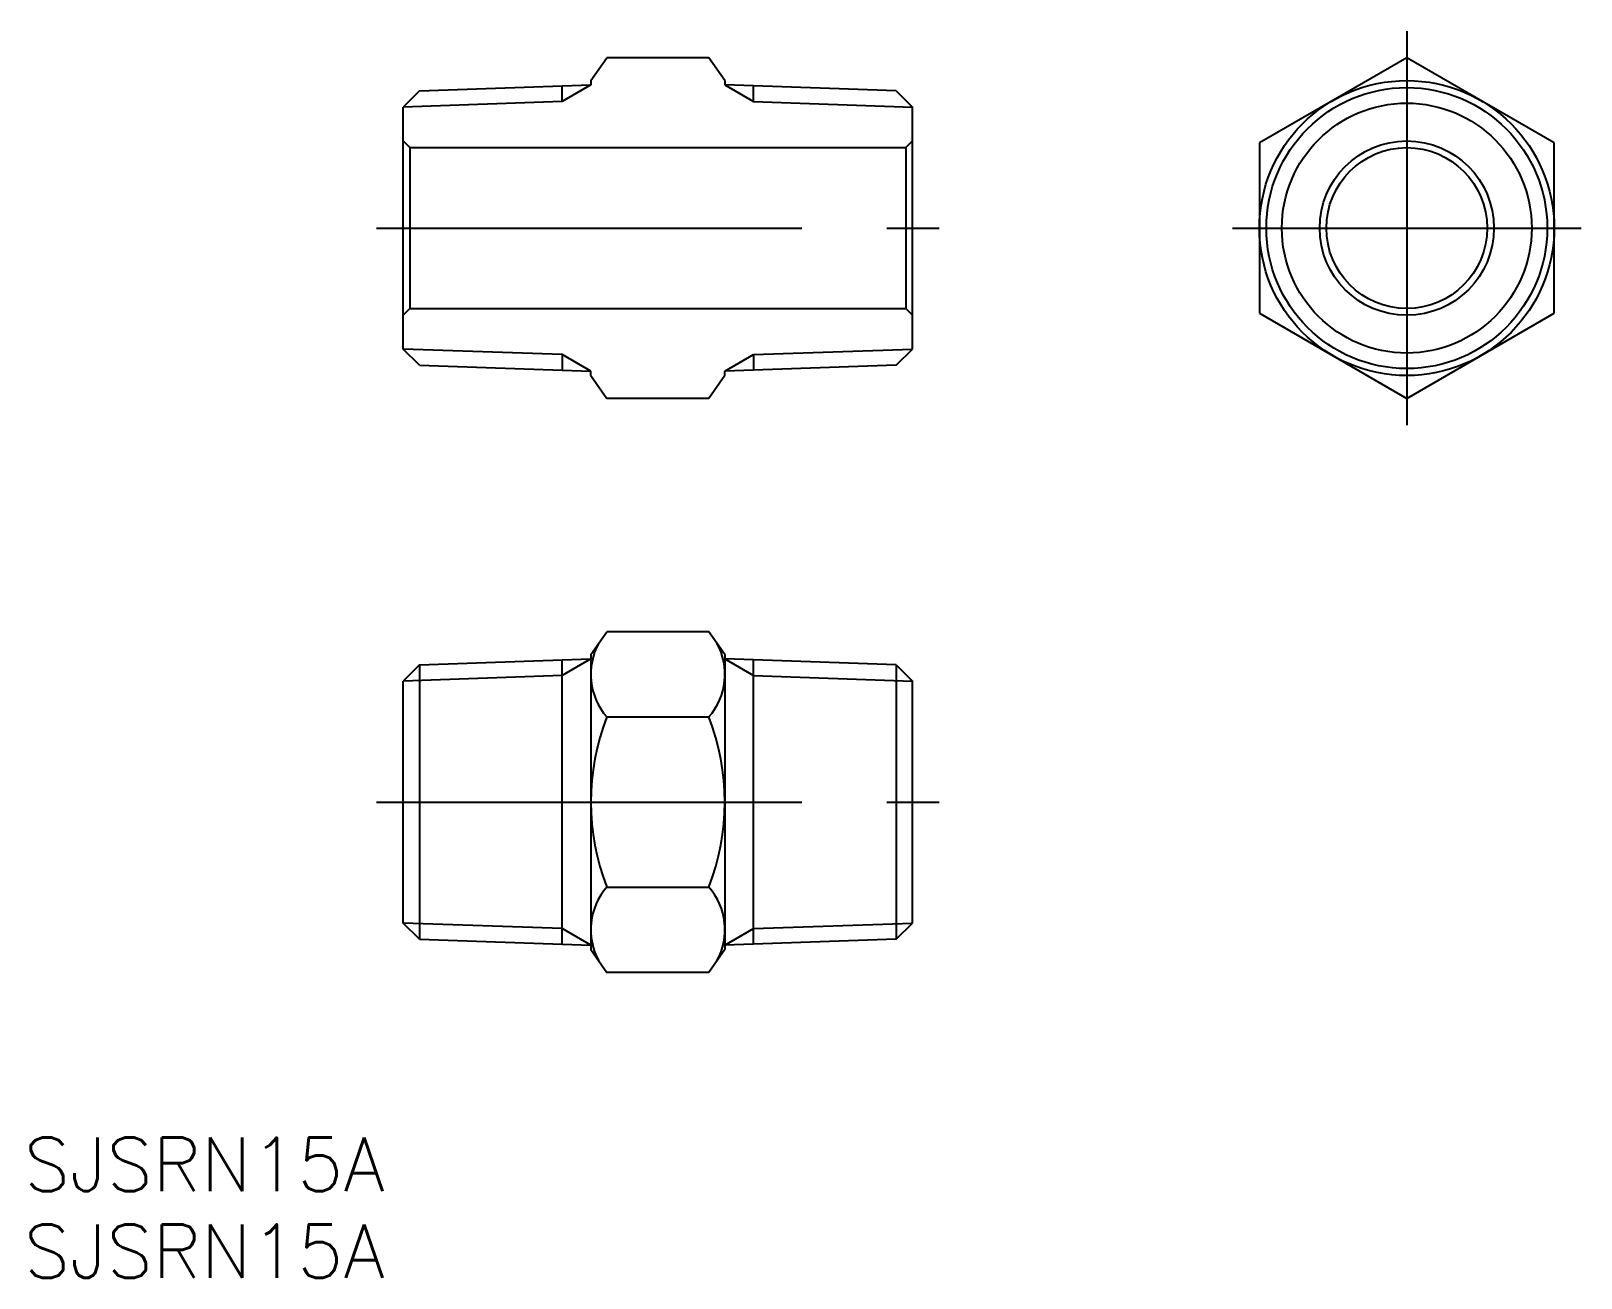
# Model space of a CAD drawing. Extents: x -103 to 13, y -78 to 15.
import ezdxf

# ---------------------------------------------------------------- set-up
doc = ezdxf.new("R2010")
doc.units = 0
doc.linetypes.add('CENTER', pattern=[50.8, 31.75, -6.35, 6.35, -6.35])
doc.layers.get('0').update_dxf_attribs({"linetype": 'CONTINUOUS'})
doc.layers.add('CENTER', color=1, linetype='CENTER')
doc.styles.get("Standard").update_dxf_attribs({"font": 'txt.shx', "height": 3, "bigfont": 'bigfont.shx'})

msp = doc.modelspace()

# ---------------------------------------------------------------- linework, layer by layer
at = {"color": 7, "linetype": 'CONTINUOUS'}
for p, q in [((-60.89, 11), (-59.7, 12.7)), ((-52.08, 12.7), (-59.7, 12.7)), ((-50.89, 11), (-52.08, 12.7)), ((0, 12.7), (-11, 6.35)), ((11, 6.35), (0, 12.7)), ((-73.68, 10.23), (-60.89, 10.68)), ((-63.03, 9.44), (-63.03, 10.61)), ((-60.89, 11), (-60.89, 10.68)), ((-50.89, 11), (-50.89, 10.68)), ((-38.09, 10.23), (-50.89, 10.68)), ((-48.75, 9.44), (-48.75, 10.61)), ((-73.68, 10.23), (-74.89, 9.03)), ((-38.09, 10.23), (-36.89, 9.03)), ((-74.89, -9.03), (-74.89, 9.03)), ((-36.89, -9.03), (-36.89, 9.03)), ((-74.89, 6.5), (-74.39, 6)), ((-74.39, 6), (-37.39, 6)), ((-74.39, 6), (-74.39, -6)), ((-36.89, 6.5), (-37.39, 6)), ((-37.39, 6), (-37.39, -6)), ((-11, 6.35), (-11, -6.35)), ((11, -6.35), (11, 6.35)), ((-74.89, -6.5), (-74.39, -6)), ((-74.39, -6), (-37.39, -6)), ((-36.89, -6.5), (-37.39, -6)), ((-11, -6.35), (0, -12.7)), ((0, -12.7), (11, -6.35)), ((-73.68, -10.23), (-74.89, -9.03)), ((-38.09, -10.23), (-36.89, -9.03)), ((-73.68, -10.23), (-60.89, -10.68)), ((-63.03, -9.44), (-63.03, -10.61)), ((-38.09, -10.23), (-50.89, -10.68)), ((-48.75, -9.44), (-48.75, -10.61)), ((-60.89, -11), (-60.89, -10.68)), ((-60.89, -11), (-59.7, -12.7)), ((-50.89, -11), (-52.08, -12.7)), ((-50.89, -11), (-50.89, -10.68)), ((-52.08, -12.7), (-59.7, -12.7)), ((-60.89, -31.82), (-59.7, -30.12)), ((-52.08, -30.12), (-59.7, -30.12)), ((-50.89, -31.82), (-52.08, -30.12)), ((-73.68, -32.58), (-60.89, -32.14)), ((-63.03, -53.42), (-63.03, -32.21)), ((-60.89, -31.82), (-60.89, -53.82)), ((-50.89, -31.82), (-50.89, -53.82)), ((-38.09, -32.58), (-50.89, -32.14)), ((-48.75, -53.42), (-48.75, -32.21)), ((-73.68, -32.58), (-74.89, -33.79)), ((-73.68, -32.58), (-73.68, -53.05)), ((-38.09, -32.58), (-38.09, -53.05)), ((-38.09, -32.58), (-36.89, -33.79)), ((-74.89, -51.85), (-74.89, -33.79)), ((-36.89, -51.85), (-36.89, -33.79)), ((-59.7, -36.47), (-52.08, -36.47)), ((-59.7, -49.17), (-52.08, -49.17)), ((-73.68, -53.05), (-74.89, -51.85)), ((-38.09, -53.05), (-36.89, -51.85)), ((-73.68, -53.05), (-60.89, -53.5)), ((-38.09, -53.05), (-50.89, -53.5)), ((-60.89, -53.82), (-59.7, -55.52)), ((-50.89, -53.82), (-52.08, -55.52)), ((-52.08, -55.52), (-59.7, -55.52))]:
    msp.add_line(p, q, dxfattribs=at)
at = {"color": 3, "linetype": 'CONTINUOUS'}
for p, q in [((-60.89, 10.68), (-63.03, 9.44)), ((-50.89, 10.68), (-48.75, 9.44)), ((-63.03, 9.44), (-74.89, 9.03)), ((-48.75, 9.44), (-36.89, 9.03)), ((-63.03, -9.44), (-74.89, -9.03)), ((-48.75, -9.44), (-36.89, -9.03)), ((-60.89, -10.68), (-63.03, -9.44)), ((-50.89, -10.68), (-48.75, -9.44)), ((-60.89, -32.14), (-63.03, -33.37)), ((-50.89, -32.14), (-48.75, -33.37)), ((-63.03, -33.37), (-74.89, -33.79)), ((-48.75, -33.37), (-36.89, -33.79)), ((-63.03, -52.26), (-74.89, -51.85)), ((-48.75, -52.26), (-36.89, -51.85)), ((-60.89, -53.5), (-63.03, -52.26)), ((-50.89, -53.5), (-48.75, -52.26))]:
    msp.add_line(p, q, dxfattribs=at)
at = {"color": 7, "linetype": 'CONTINUOUS'}
for radius in [11, 10.48, 6.5, 6]:
    msp.add_circle((0, 0), radius, dxfattribs=at)
at = {"color": 3, "linetype": 'CONTINUOUS'}
msp.add_circle((0, 0), 9.32, dxfattribs=at)
at = {"color": 7, "linetype": 'CONTINUOUS'}
for centre, radius, start, end in [((-56.06, -33.29), 4.83, 151.1362, 221.1362), ((-55.71, -33.29), 4.83, 318.8638, 28.8638), ((-43.37, -42.82), 17.52, 158.7474, 201.2526), ((-68.41, -42.82), 17.52, 338.7474, 21.2526), ((-56.06, -52.34), 4.83, 138.8638, 208.8638), ((-55.71, -52.34), 4.83, 331.1362, 41.1362)]:
    msp.add_arc(centre, radius, start, end, dxfattribs=at)
at = {"layer": 'CENTER', "color": 1, "linetype": 'CENTER'}
for p, q in [((0, 14.7), (0, -14.7)), ((-76.89, 0), (-34.89, 0)), ((-13, 0), (13, 0)), ((-76.89, -42.82), (-34.89, -42.82))]:
    msp.add_line(p, q, dxfattribs=at)

# ---------------------------------------------------------------- texts
at = {"color": 7, "linetype": 'CONTINUOUS'}
for p in [(-103.18, -71.84), (-103.18, -78.32)]:
    msp.add_text('SJSRN15A', height=4, dxfattribs=at).set_placement(p)

doc.saveas('drawing.dxf')
